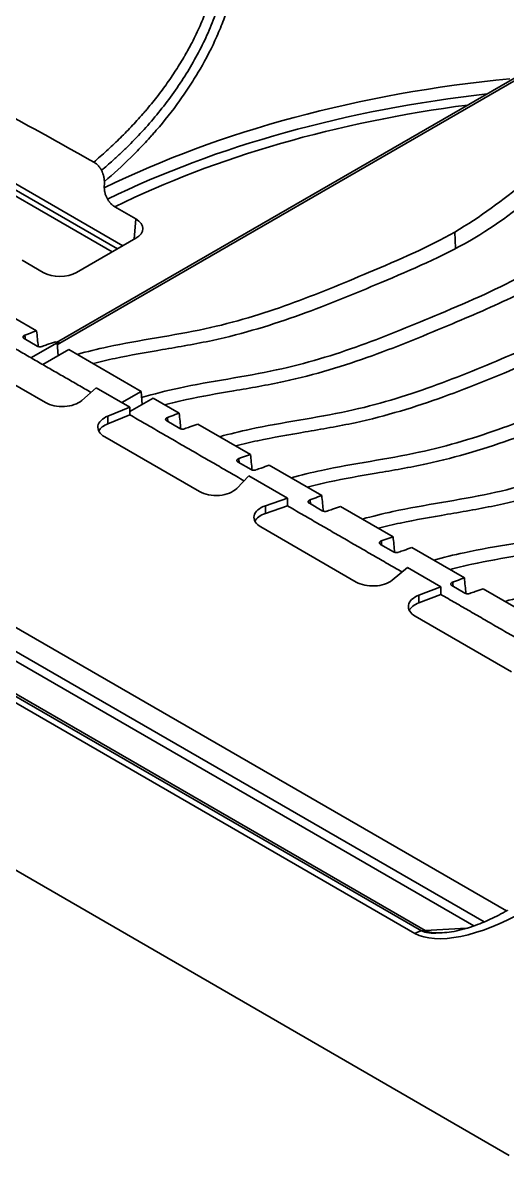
# Model space of a CAD drawing. Header units: millimetres. Extents: x 158 to 1533, y 732 to 1642.
# Drawn here: x 1253.2 to 1315.1, y 907.5 to 1052 of the extents above; entities that cross this region are included whole.
import ezdxf

# ---------------------------------------------------------------- set-up
doc = ezdxf.new("R2010")
doc.units = ezdxf.units.MM
doc.layers.add('1', color=7, linetype='Continuous', true_color=0xffffff)

msp = doc.modelspace()

# ---------------------------------------------------------------- linework, layer by layer
at = {"layer": '1', "color": 7, "linetype": 'Continuous', "lineweight": 35}
for p, q in [((1332.404, 1054.423), (1257.564, 1011.214)), ((1332.906, 1054.373), (1257.991, 1011.12)), ((1238.107, 1039.674), (1266.032, 1023.552)), ((1238.167, 1038.821), (1265.323, 1023.142)), ((1264.649, 1022.753), (1238.256, 1037.991)), ((1265.004, 1028.508), (1267.682, 1026.962)), ((1267.446, 1024.368), (1267.682, 1026.962)), ((1267.682, 1024.504), (1260.123, 1020.139)), ((1308.454, 1023.221), (1308.362, 1025.291)), ((1253.187, 1021.686), (1255.865, 1020.139)), ((1252.053, 1014.396), (1255.018, 1012.684)), ((1253.432, 1011.697), (1255.086, 1010.742)), ((1257.628, 1011.177), (1254.301, 1009.257)), ((1255.811, 1008.385), (1259.137, 1010.306)), ((1257.413, 1011.301), (1257.628, 1011.177)), ((1257.778, 1009.521), (1257.628, 1011.177)), ((1259.137, 1010.306), (1268.374, 1004.973)), ((1245.165, 1009.876), (1256.146, 1003.536)), ((1181.979, 1005.858), (1303.285, 935.822)), ((1304.114, 936.157), (1182.602, 1006.312)), ((1183.307, 1006.242), (1304.613, 936.206)), ((1197.306, 1006.63), (1314.958, 938.703)), ((1310.811, 936.781), (1192.082, 1005.329)), ((1312.112, 937.293), (1194.103, 1005.425)), ((1262.633, 1005.425), (1260.766, 1003.802)), ((1266.932, 1002.944), (1262.633, 1005.425)), ((1265.895, 1003.542), (1268.374, 1004.973)), ((1268.489, 1003.297), (1268.374, 1004.973)), ((1264.12, 1001.821), (1266.932, 1002.944)), ((1269.883, 1004.101), (1266.932, 1002.397)), ((1266.932, 1002.944), (1266.932, 1001.964)), ((1269.883, 1004.101), (1273.21, 1002.181)), ((1264.12, 1000.841), (1266.932, 1001.964)), ((1264.12, 1001.821), (1264.12, 1000.841)), ((1271.624, 1001.194), (1273.278, 1000.239)), ((1275.606, 1000.798), (1282.306, 996.929)), ((1263.705, 999.172), (1275.787, 992.196)), ((1280.721, 995.942), (1282.375, 994.987)), ((1282.076, 994.213), (1280.542, 992.591)), ((1287.02, 991.346), (1282.076, 994.213)), ((1284.702, 995.546), (1291.403, 991.677)), ((1284.215, 990.386), (1287.02, 991.346)), ((1287.02, 991.346), (1287.02, 990.366)), ((1284.215, 990.386), (1284.215, 989.406)), ((1284.215, 989.406), (1287.02, 990.366)), ((1289.817, 990.69), (1291.471, 989.736)), ((1293.798, 990.294), (1300.499, 986.426)), ((1283.624, 987.671), (1295.785, 980.65)), ((1298.913, 985.439), (1300.567, 984.484)), ((1302.894, 985.043), (1309.595, 981.174)), ((1302.335, 982.503), (1300.363, 980.88)), ((1306.584, 980.05), (1302.335, 982.503)), ((1303.773, 978.959), (1306.584, 980.05)), ((1306.584, 980.05), (1306.584, 979.071)), ((1308.009, 980.187), (1309.663, 979.232)), ((1311.991, 979.791), (1318.691, 975.922)), ((1303.773, 977.98), (1306.584, 979.071)), ((1303.773, 978.959), (1303.773, 977.98)), ((1303.325, 976.297), (1315.626, 969.195)), ((1233.73, 954.624), (1315.33, 907.512)), ((1304.613, 936.206), (1309.866, 936.486))]:
    msp.add_line(p, q, dxfattribs=at)
for centre, major_axis, ratio, start_param, end_param in [((1333.055, 983.951), (106.936, 0), 0.5773503, 1.7368277, 2.2770379), ((1333.055, 982.396), (-106.836, 0), 0.5773503, 4.9061351, 5.4143642), ((1333.055, 982.396), (-104.929, 0), 0.5773503, 4.9337426, 5.4180675), ((1265.541, 1025.733), (3.023, 0), 0.575771, 5.4991567, 7.0672139), ((1257.994, 1021.375), (3.015, 0), 0.5789338, 3.9283603, 5.4964176), ((1257.991, 1010.3), (-0.502, 0.87), 0.5773503, 5.4977871, 6.1175786), ((1258.267, 1004.761), (3, 0), 0.5773503, 3.9269908, 5.6968151), ((1265.826, 1000.396), (3, 0), 0.5773503, 2.1758224, 3.9269908), ((1265.826, 999.417), (-3, 0), 0.5773503, 5.317415, 5.9964581), ((1277.909, 993.421), (3, 0), 0.5773503, 3.9269908, 5.7835102), ((1285.746, 988.896), (3, 0), 0.5773503, 2.1061461, 3.9269908), ((1285.746, 987.916), (-3, 0), 0.5773503, 5.2477388, 5.9964472), ((1297.907, 981.875), (3, 0), 0.5773503, 3.9269908, 5.6714107), ((1305.446, 977.522), (3, 0), 0.5773503, 2.1625396, 3.9269908), ((1305.446, 976.542), (-3, 0), 0.5773503, 5.3041323, 5.9964591), ((1313.996, 943.551), (11.785, 6.681), 0.4322398, 3.3904596, 4.730695), ((1317.099, 935.314), (2, -3.464), 0.5773503, 3.141572, 3.1629046), ((1303.285, 932.556), (-2, -3.464), 0.5773503, 3.4382986, 3.9269908), ((1309.434, 940.043), (5.893, 3.34), 0.4322398, 3.4030687, 3.9302667), ((1313.996, 940.285), (9.69, 3.726), 0.2422847, 3.3173714, 3.7720462)]:
    msp.add_ellipse(centre, major_axis=major_axis, ratio=ratio, start_param=start_param, end_param=end_param, dxfattribs=at)
for points, knots in [([(1262.318, 1034.227), (1262.861, 1034.68), (1263.939, 1035.619), (1265.526, 1037.118), (1267.075, 1038.696), (1268.077, 1039.795), (1268.584, 1040.372), (1268.6, 1040.389), (1268.631, 1040.424), (1268.677, 1040.477), (1268.784, 1040.6), (1268.997, 1040.847), (1269.42, 1041.345), (1269.775, 1041.779), (1270.474, 1042.655), (1271.379, 1043.845), (1272.645, 1045.686), (1273.425, 1046.942), (1273.798, 1047.576), (1273.799, 1047.577), (1273.799, 1047.578), (1273.8, 1047.579), (1273.801, 1047.581), (1273.804, 1047.586), (1273.81, 1047.596), (1273.821, 1047.616), (1273.845, 1047.655), (1273.891, 1047.735), (1273.983, 1047.893), (1274.165, 1048.21), (1274.316, 1048.482), (1274.613, 1049.024), (1274.802, 1049.384), (1275.348, 1050.46), (1275.681, 1051.172), (1276.287, 1052.578), (1276.56, 1053.273), (1277.049, 1054.642), (1277.264, 1055.315), (1277.64, 1056.637), (1277.801, 1057.286), (1278.07, 1058.555), (1278.18, 1059.176), (1278.35, 1060.388), (1278.411, 1060.979), (1278.489, 1062.13), (1278.506, 1062.69), (1278.502, 1063.234)], [0, 0, 0, 0, 0.0625, 0.125, 0.1875, 0.25, 0.25, 0.2519531, 0.2519531, 0.2539063, 0.2578125, 0.265625, 0.28125, 0.3125, 0.3125, 0.375, 0.4375, 0.5, 0.5, 0.5000305, 0.5000305, 0.500061, 0.5001221, 0.5002441, 0.5004883, 0.5009766, 0.5019531, 0.5039063, 0.5078125, 0.515625, 0.53125, 0.53125, 0.5625, 0.5625, 0.625, 0.625, 0.6875, 0.6875, 0.75, 0.75, 0.8125, 0.8125, 0.875, 0.875, 0.9375, 0.9375, 1, 1, 1, 1]), ([(1263.289, 1033.165), (1263.781, 1033.573), (1264.271, 1033.995), (1265.098, 1034.737), (1265.436, 1035.048), (1266.111, 1035.685), (1266.447, 1036.011), (1268.103, 1037.659), (1269.368, 1039.053), (1271.165, 1041.266), (1271.748, 1042.025), (1272.874, 1043.583), (1273.409, 1044.372), (1274.93, 1046.767), (1275.832, 1048.401), (1276.997, 1050.923), (1277.355, 1051.777), (1277.989, 1053.473), (1278.267, 1054.319), (1278.746, 1056.008), (1278.947, 1056.851), (1279.188, 1058.114), (1279.259, 1058.534), (1279.379, 1059.375), (1279.429, 1059.797), (1279.555, 1061.139), (1279.589, 1062.045), (1279.572, 1062.932)], [0, 0, 0, 0, 0.0561333, 0.0561333, 0.0951177, 0.0951177, 0.1341022, 0.1341022, 0.2900399, 0.2900399, 0.3680088, 0.3680088, 0.4459776, 0.4459776, 0.6019154, 0.6019154, 0.6798842, 0.6798842, 0.7578531, 0.7578531, 0.835822, 0.835822, 0.8748064, 0.8748064, 0.9137908, 0.9137908, 1, 1, 1, 1]), ([(1263.659, 1031.754), (1264.797, 1032.699), (1266.5, 1034.236), (1268.426, 1036.204), (1269.366, 1037.228), (1269.763, 1037.674), (1270.027, 1037.973), (1270.158, 1038.124), (1271.331, 1039.485), (1272.822, 1041.37), (1274.403, 1043.68), (1275.15, 1044.862), (1275.513, 1045.46), (1275.666, 1045.717), (1275.767, 1045.889), (1275.817, 1045.975), (1276.669, 1047.441), (1277.746, 1049.538), (1278.763, 1052.028), (1279.209, 1053.285), (1279.416, 1053.915), (1279.501, 1054.186), (1279.557, 1054.367), (1279.585, 1054.458), (1280.485, 1057.442), (1280.925, 1060.272), (1280.912, 1063.048)], [0, 0, 0, 0, 0.125, 0.1875, 0.21875, 0.234375, 0.234375, 0.25, 0.25, 0.375, 0.4375, 0.46875, 0.484375, 0.4921875, 0.4921875, 0.5, 0.5, 0.625, 0.6875, 0.71875, 0.734375, 0.7421875, 0.7421875, 0.75, 0.75, 1, 1, 1, 1]), ([(1308.362, 1025.291), (1311.684, 1027.209), (1316.908, 1031.298), (1324.535, 1037.397), (1329.335, 1042.59), (1331.731, 1047.262), (1333.826, 1051.366), (1336.055, 1053.97), (1337.529, 1055.433)], [0, 0, 0, 0, 0.2347632, 0.4359692, 0.6371752, 0.7443798, 0.8515843, 1, 1, 1, 1]), ([(1339.518, 1054.284), (1338.264, 1053.006), (1336.304, 1050.661), (1334.363, 1046.867), (1331.873, 1042.001), (1326.795, 1036.511), (1319.114, 1030.388), (1313.799, 1026.209), (1310.285, 1024.181)], [0, 0, 0, 0, 0.1370994, 0.2457286, 0.3543578, 0.5582375, 0.7621171, 1, 1, 1, 1]), ([(1231.872, 1051.119), (1232.627, 1050.7), (1238.328, 1047.537), (1248.495, 1041.896), (1257.867, 1036.697), (1262.318, 1034.227)], [0, 0, 0, 0, 0.0740533, 0.5592553, 1, 1, 1, 1]), ([(1263.659, 1031.754), (1263.659, 1031.866), (1263.652, 1031.981), (1263.632, 1032.128), (1263.628, 1032.158), (1263.618, 1032.217), (1263.612, 1032.248), (1263.595, 1032.338), (1263.581, 1032.398), (1263.534, 1032.578), (1263.495, 1032.698), (1263.436, 1032.849), (1263.424, 1032.879), (1263.398, 1032.939), (1263.385, 1032.968), (1263.345, 1033.057), (1263.288, 1033.172), (1263.224, 1033.285), (1263.173, 1033.368), (1263.156, 1033.395), (1263.12, 1033.45), (1263.102, 1033.476), (1263.011, 1033.608), (1262.933, 1033.705), (1262.829, 1033.819), (1262.808, 1033.841), (1262.766, 1033.884), (1262.744, 1033.906), (1262.679, 1033.967), (1262.635, 1034.006), (1262.501, 1034.114), (1262.411, 1034.176), (1262.318, 1034.227)], [0, 0, 0, 0, 0.125, 0.125, 0.15625, 0.15625, 0.1875, 0.1875, 0.25, 0.25, 0.375, 0.375, 0.40625, 0.40625, 0.4375, 0.4375, 0.5, 0.5625, 0.5625, 0.59375, 0.59375, 0.625, 0.625, 0.75, 0.75, 0.78125, 0.78125, 0.8125, 0.8125, 0.875, 0.875, 1, 1, 1, 1]), ([(1263.659, 1031.754), (1263.659, 1031.63), (1263.658, 1031.353), (1263.657, 1031.076), (1263.656, 1030.923)], [0, 0, 0, 0, 0.4459546, 1, 1, 1, 1]), ([(1263.656, 1030.923), (1263.656, 1030.813), (1263.664, 1030.701), (1263.689, 1030.528), (1263.699, 1030.47), (1263.718, 1030.381), (1263.725, 1030.352), (1263.74, 1030.292), (1263.748, 1030.262), (1263.789, 1030.114), (1263.83, 1029.996), (1263.902, 1029.822), (1263.928, 1029.764), (1263.97, 1029.677), (1263.985, 1029.648), (1264.014, 1029.592), (1264.029, 1029.564), (1264.107, 1029.425), (1264.174, 1029.319), (1264.266, 1029.193), (1264.284, 1029.168), (1264.322, 1029.118), (1264.342, 1029.094), (1264.4, 1029.022), (1264.44, 1028.977), (1264.562, 1028.846), (1264.647, 1028.766), (1264.757, 1028.677), (1264.779, 1028.659), (1264.824, 1028.626), (1264.846, 1028.61), (1264.913, 1028.563), (1264.958, 1028.534), (1265.004, 1028.508)], [0, 0, 0, 0, 0.125, 0.125, 0.1875, 0.1875, 0.21875, 0.21875, 0.25, 0.25, 0.375, 0.375, 0.4375, 0.4375, 0.46875, 0.46875, 0.5, 0.5, 0.625, 0.625, 0.65625, 0.65625, 0.6875, 0.6875, 0.75, 0.75, 0.875, 0.875, 0.90625, 0.90625, 0.9375, 0.9375, 1, 1, 1, 1]), ([(1308.362, 1025.291), (1305.04, 1023.373), (1297.957, 1020.357), (1287.393, 1015.953), (1278.399, 1013.182), (1270.307, 1011.799), (1264.718, 1010.848), (1261.471, 1010.043), (1260.209, 1009.694)], [0, 0, 0, 0, 0.2545031, 0.4726274, 0.6907516, 0.8069704, 0.9231892, 1, 1, 1, 1]), ([(1262.253, 1008.514), (1263.164, 1008.752), (1265.962, 1009.422), (1270.991, 1010.279), (1279.419, 1011.717), (1288.928, 1014.649), (1299.534, 1019.083), (1306.771, 1022.152), (1310.285, 1024.181)], [0, 0, 0, 0, 0.0588197, 0.1773034, 0.2957871, 0.5181621, 0.7405371, 1, 1, 1, 1]), ([(1317.458, 1020.039), (1314.136, 1018.121), (1307.053, 1015.105), (1296.489, 1010.702), (1287.495, 1007.93), (1279.403, 1006.547), (1273.483, 1005.54), (1269.954, 1004.637), (1268.407, 1004.188)], [0, 0, 0, 0, 0.2499267, 0.4641288, 0.6783308, 0.7924598, 0.9065888, 1, 1, 1, 1]), ([(1271.345, 1003.261), (1272.257, 1003.5), (1275.056, 1004.17), (1280.087, 1005.028), (1288.515, 1006.465), (1298.024, 1009.397), (1307.62, 1013.409), (1313.851, 1016.046), (1316.584, 1017.424)], [0, 0, 0, 0, 0.0631627, 0.1901541, 0.3171456, 0.5554883, 0.7938311, 1, 1, 1, 1]), ([(1326.555, 1014.787), (1323.232, 1012.869), (1316.149, 1009.853), (1305.585, 1005.45), (1296.591, 1002.679), (1288.5, 1001.295), (1282.91, 1000.344), (1279.664, 999.54), (1278.401, 999.191)], [0, 0, 0, 0, 0.2545031, 0.4726274, 0.6907516, 0.8069704, 0.9231892, 1, 1, 1, 1]), ([(1280.446, 998.011), (1281.356, 998.249), (1284.154, 998.918), (1289.184, 999.776), (1297.611, 1001.214), (1307.121, 1004.145), (1317.727, 1008.58), (1324.963, 1011.649), (1328.477, 1013.677)], [0, 0, 0, 0, 0.0588197, 0.1773034, 0.2957871, 0.5181621, 0.7405371, 1, 1, 1, 1]), ([(1253.432, 1011.697), (1253.419, 1011.705), (1253.406, 1011.713), (1253.382, 1011.73), (1253.361, 1011.748), (1253.343, 1011.767), (1253.327, 1011.786), (1253.319, 1011.796), (1253.301, 1011.827), (1253.292, 1011.848), (1253.286, 1011.88), (1253.285, 1011.891), (1253.285, 1011.912), (1253.287, 1011.934), (1253.293, 1011.955), (1253.301, 1011.976), (1253.306, 1011.987), (1253.325, 1012.018), (1253.341, 1012.037), (1253.37, 1012.064), (1253.381, 1012.073), (1253.405, 1012.09), (1253.417, 1012.098), (1253.456, 1012.121), (1253.485, 1012.135), (1253.517, 1012.147)], [0, 0, 0, 0, 0.0625, 0.0625, 0.125, 0.1875, 0.1875, 0.25, 0.25, 0.375, 0.375, 0.4375, 0.4375, 0.5, 0.5625, 0.5625, 0.625, 0.625, 0.75, 0.75, 0.8125, 0.8125, 0.875, 0.875, 1, 1, 1, 1]), ([(1253.517, 1012.147), (1253.678, 1012.206), (1254.175, 1012.387), (1254.677, 1012.565), (1255.018, 1012.684)], [0, 0, 0, 0, 0.3230164, 1, 1, 1, 1]), ([(1255.708, 1010.702), (1255.683, 1010.693), (1255.658, 1010.686), (1255.607, 1010.673), (1255.58, 1010.668), (1255.525, 1010.661), (1255.497, 1010.659), (1255.441, 1010.657), (1255.413, 1010.657), (1255.356, 1010.661), (1255.329, 1010.664), (1255.275, 1010.673), (1255.249, 1010.679), (1255.197, 1010.693), (1255.149, 1010.71), (1255.106, 1010.731), (1255.086, 1010.742)], [0, 0, 0, 0, 0.125, 0.125, 0.25, 0.25, 0.375, 0.375, 0.5, 0.5, 0.625, 0.625, 0.75, 0.75, 0.875, 1, 1, 1, 1]), ([(1255.708, 1010.702), (1255.932, 1010.783), (1256.496, 1010.985), (1257.068, 1011.184), (1257.413, 1011.301)], [0, 0, 0, 0, 0.3994852, 1, 1, 1, 1]), ([(1289.542, 992.759), (1290.453, 992.997), (1293.25, 993.667), (1298.28, 994.524), (1306.708, 995.962), (1316.217, 998.893), (1326.823, 1003.328), (1334.06, 1006.397), (1337.573, 1008.426)], [0, 0, 0, 0, 0.0588197, 0.1773034, 0.2957871, 0.5181621, 0.7405371, 1, 1, 1, 1]), ([(1344.747, 1004.284), (1341.425, 1002.366), (1334.342, 999.35), (1323.778, 994.946), (1314.784, 992.175), (1306.692, 990.792), (1301.103, 989.841), (1297.856, 989.036), (1296.594, 988.687)], [0, 0, 0, 0, 0.2545031, 0.4726274, 0.6907516, 0.8069704, 0.9231892, 1, 1, 1, 1]), ([(1298.638, 987.508), (1299.549, 987.746), (1302.347, 988.415), (1307.376, 989.273), (1315.804, 990.71), (1325.313, 993.642), (1335.919, 998.076), (1343.156, 1001.145), (1346.67, 1003.174)], [0, 0, 0, 0, 0.0588197, 0.1773034, 0.2957871, 0.5181621, 0.7405371, 1, 1, 1, 1]), ([(1271.624, 1001.194), (1271.611, 1001.202), (1271.598, 1001.21), (1271.575, 1001.227), (1271.553, 1001.244), (1271.535, 1001.263), (1271.519, 1001.283), (1271.512, 1001.293), (1271.493, 1001.323), (1271.485, 1001.344), (1271.478, 1001.376), (1271.477, 1001.387), (1271.477, 1001.409), (1271.479, 1001.431), (1271.485, 1001.452), (1271.493, 1001.473), (1271.499, 1001.483), (1271.517, 1001.514), (1271.533, 1001.534), (1271.563, 1001.561), (1271.574, 1001.57), (1271.597, 1001.587), (1271.609, 1001.595), (1271.649, 1001.618), (1271.678, 1001.631), (1271.71, 1001.643)], [0, 0, 0, 0, 0.0625, 0.0625, 0.125, 0.1875, 0.1875, 0.25, 0.25, 0.375, 0.375, 0.4375, 0.4375, 0.5, 0.5625, 0.5625, 0.625, 0.625, 0.75, 0.75, 0.8125, 0.8125, 0.875, 0.875, 1, 1, 1, 1]), ([(1271.71, 1001.643), (1271.87, 1001.702), (1272.368, 1001.884), (1272.869, 1002.062), (1273.21, 1002.181)], [0, 0, 0, 0, 0.3230164, 1, 1, 1, 1]), ([(1318.106, 1001.68), (1316.939, 1001.222), (1312.357, 999.482), (1305.687, 997.427), (1297.596, 996.044), (1292.006, 995.093), (1288.758, 994.288), (1287.495, 993.938)], [0, 0, 0, 0, 0.1249527, 0.4868418, 0.67966, 0.8724781, 1, 1, 1, 1]), ([(1273.9, 1000.198), (1273.876, 1000.19), (1273.851, 1000.182), (1273.799, 1000.17), (1273.772, 1000.165), (1273.717, 1000.158), (1273.689, 1000.155), (1273.633, 1000.154), (1273.605, 1000.154), (1273.549, 1000.158), (1273.521, 1000.161), (1273.467, 1000.17), (1273.441, 1000.176), (1273.39, 1000.19), (1273.341, 1000.206), (1273.298, 1000.227), (1273.278, 1000.239)], [0, 0, 0, 0, 0.125, 0.125, 0.25, 0.25, 0.375, 0.375, 0.5, 0.5, 0.625, 0.625, 0.75, 0.75, 0.875, 1, 1, 1, 1]), ([(1273.9, 1000.198), (1274.124, 1000.28), (1274.689, 1000.482), (1275.26, 1000.68), (1275.606, 1000.798)], [0, 0, 0, 0, 0.3994852, 1, 1, 1, 1]), ([(1353.843, 999.032), (1350.521, 997.114), (1343.438, 994.098), (1332.874, 989.695), (1323.88, 986.924), (1315.788, 985.54), (1310.199, 984.589), (1306.952, 983.785), (1305.69, 983.436)], [0, 0, 0, 0, 0.2545031, 0.4726274, 0.6907516, 0.8069704, 0.9231892, 1, 1, 1, 1]), ([(1280.721, 995.942), (1280.707, 995.95), (1280.695, 995.958), (1280.671, 995.975), (1280.649, 995.993), (1280.631, 996.011), (1280.615, 996.031), (1280.608, 996.041), (1280.589, 996.072), (1280.581, 996.093), (1280.574, 996.125), (1280.573, 996.136), (1280.573, 996.157), (1280.575, 996.179), (1280.581, 996.2), (1280.59, 996.221), (1280.595, 996.232), (1280.613, 996.262), (1280.629, 996.282), (1280.659, 996.309), (1280.67, 996.318), (1280.693, 996.335), (1280.706, 996.343), (1280.745, 996.366), (1280.774, 996.38), (1280.806, 996.391)], [0, 0, 0, 0, 0.0625, 0.0625, 0.125, 0.1875, 0.1875, 0.25, 0.25, 0.375, 0.375, 0.4375, 0.4375, 0.5, 0.5625, 0.5625, 0.625, 0.625, 0.75, 0.75, 0.8125, 0.8125, 0.875, 0.875, 1, 1, 1, 1]), ([(1280.806, 996.391), (1280.966, 996.45), (1281.464, 996.632), (1281.965, 996.81), (1282.306, 996.929)], [0, 0, 0, 0, 0.3230164, 1, 1, 1, 1]), ([(1307.731, 982.255), (1308.643, 982.493), (1311.442, 983.163), (1316.472, 984.021), (1324.9, 985.459), (1334.409, 988.39), (1344.268, 992.512), (1350.761, 995.262), (1353.71, 996.797)], [0, 0, 0, 0, 0.0619698, 0.1866324, 0.3112951, 0.545267, 0.7792389, 1, 1, 1, 1]), ([(1282.996, 994.947), (1282.972, 994.938), (1282.947, 994.931), (1282.895, 994.918), (1282.869, 994.913), (1282.813, 994.906), (1282.785, 994.904), (1282.729, 994.902), (1282.701, 994.902), (1282.645, 994.906), (1282.617, 994.909), (1282.563, 994.918), (1282.537, 994.924), (1282.486, 994.938), (1282.438, 994.955), (1282.395, 994.976), (1282.375, 994.987)], [0, 0, 0, 0, 0.125, 0.125, 0.25, 0.25, 0.375, 0.375, 0.5, 0.5, 0.625, 0.625, 0.75, 0.75, 0.875, 1, 1, 1, 1]), ([(1282.996, 994.947), (1283.221, 995.028), (1283.785, 995.23), (1284.356, 995.429), (1284.702, 995.546)], [0, 0, 0, 0, 0.3994852, 1, 1, 1, 1]), ([(1362.94, 993.781), (1359.617, 991.862), (1352.534, 988.847), (1341.97, 984.443), (1332.976, 981.672), (1324.884, 980.289), (1319.295, 979.338), (1316.049, 978.533), (1314.786, 978.184)], [0, 0, 0, 0, 0.2545031, 0.4726274, 0.6907516, 0.8069704, 0.9231892, 1, 1, 1, 1]), ([(1289.902, 991.14), (1290.063, 991.199), (1290.56, 991.38), (1291.061, 991.558), (1291.403, 991.677)], [0, 0, 0, 0, 0.3230164, 1, 1, 1, 1]), ([(1289.817, 990.69), (1289.803, 990.698), (1289.791, 990.706), (1289.767, 990.723), (1289.746, 990.741), (1289.728, 990.76), (1289.711, 990.779), (1289.704, 990.789), (1289.685, 990.82), (1289.677, 990.841), (1289.671, 990.873), (1289.67, 990.884), (1289.67, 990.906), (1289.672, 990.927), (1289.678, 990.948), (1289.686, 990.969), (1289.691, 990.98), (1289.71, 991.011), (1289.726, 991.03), (1289.755, 991.058), (1289.766, 991.066), (1289.789, 991.083), (1289.802, 991.092), (1289.841, 991.115), (1289.87, 991.128), (1289.902, 991.14)], [0, 0, 0, 0, 0.0625, 0.0625, 0.125, 0.1875, 0.1875, 0.25, 0.25, 0.375, 0.375, 0.4375, 0.4375, 0.5, 0.5625, 0.5625, 0.625, 0.625, 0.75, 0.75, 0.8125, 0.8125, 0.875, 0.875, 1, 1, 1, 1]), ([(1292.092, 989.695), (1292.317, 989.776), (1292.881, 989.979), (1293.452, 990.177), (1293.798, 990.294)], [0, 0, 0, 0, 0.3994852, 1, 1, 1, 1]), ([(1292.092, 989.695), (1292.068, 989.686), (1292.043, 989.679), (1291.992, 989.666), (1291.965, 989.662), (1291.909, 989.654), (1291.882, 989.652), (1291.826, 989.65), (1291.798, 989.651), (1291.741, 989.654), (1291.714, 989.658), (1291.66, 989.666), (1291.633, 989.672), (1291.582, 989.686), (1291.534, 989.703), (1291.491, 989.724), (1291.471, 989.736)], [0, 0, 0, 0, 0.125, 0.125, 0.25, 0.25, 0.375, 0.375, 0.5, 0.5, 0.625, 0.625, 0.75, 0.75, 0.875, 1, 1, 1, 1]), ([(1298.913, 985.439), (1298.9, 985.446), (1298.887, 985.455), (1298.864, 985.472), (1298.842, 985.489), (1298.824, 985.508), (1298.808, 985.527), (1298.8, 985.537), (1298.782, 985.568), (1298.773, 985.589), (1298.767, 985.621), (1298.766, 985.632), (1298.766, 985.654), (1298.768, 985.676), (1298.774, 985.697), (1298.782, 985.718), (1298.787, 985.728), (1298.806, 985.759), (1298.822, 985.778), (1298.851, 985.806), (1298.862, 985.815), (1298.886, 985.832), (1298.898, 985.84), (1298.937, 985.863), (1298.966, 985.876), (1298.998, 985.888)], [0, 0, 0, 0, 0.0625, 0.0625, 0.125, 0.1875, 0.1875, 0.25, 0.25, 0.375, 0.375, 0.4375, 0.4375, 0.5, 0.5625, 0.5625, 0.625, 0.625, 0.75, 0.75, 0.8125, 0.8125, 0.875, 0.875, 1, 1, 1, 1]), ([(1298.998, 985.888), (1299.159, 985.947), (1299.656, 986.128), (1300.158, 986.307), (1300.499, 986.426)], [0, 0, 0, 0, 0.3230164, 1, 1, 1, 1]), ([(1301.189, 984.443), (1301.165, 984.435), (1301.14, 984.427), (1301.088, 984.415), (1301.061, 984.41), (1301.006, 984.403), (1300.978, 984.4), (1300.922, 984.398), (1300.894, 984.399), (1300.837, 984.403), (1300.81, 984.406), (1300.756, 984.415), (1300.73, 984.421), (1300.678, 984.435), (1300.63, 984.451), (1300.587, 984.472), (1300.567, 984.484)], [0, 0, 0, 0, 0.125, 0.125, 0.25, 0.25, 0.375, 0.375, 0.5, 0.5, 0.625, 0.625, 0.75, 0.75, 0.875, 1, 1, 1, 1]), ([(1301.189, 984.443), (1301.413, 984.525), (1301.977, 984.727), (1302.549, 984.925), (1302.894, 985.043)], [0, 0, 0, 0, 0.3994852, 1, 1, 1, 1]), ([(1308.095, 980.636), (1308.255, 980.695), (1308.753, 980.877), (1309.254, 981.055), (1309.595, 981.174)], [0, 0, 0, 0, 0.3230164, 1, 1, 1, 1]), ([(1308.009, 980.187), (1307.996, 980.195), (1307.983, 980.203), (1307.96, 980.22), (1307.938, 980.238), (1307.92, 980.256), (1307.904, 980.276), (1307.897, 980.286), (1307.878, 980.317), (1307.87, 980.338), (1307.863, 980.37), (1307.862, 980.38), (1307.862, 980.402), (1307.864, 980.424), (1307.87, 980.445), (1307.878, 980.466), (1307.883, 980.476), (1307.902, 980.507), (1307.918, 980.527), (1307.948, 980.554), (1307.958, 980.563), (1307.982, 980.58), (1307.994, 980.588), (1308.034, 980.611), (1308.063, 980.625), (1308.095, 980.636)], [0, 0, 0, 0, 0.0625, 0.0625, 0.125, 0.1875, 0.1875, 0.25, 0.25, 0.375, 0.375, 0.4375, 0.4375, 0.5, 0.5625, 0.5625, 0.625, 0.625, 0.75, 0.75, 0.8125, 0.8125, 0.875, 0.875, 1, 1, 1, 1]), ([(1310.285, 979.192), (1310.509, 979.273), (1311.074, 979.475), (1311.645, 979.673), (1311.991, 979.791)], [0, 0, 0, 0, 0.3994852, 1, 1, 1, 1]), ([(1310.285, 979.192), (1310.261, 979.183), (1310.236, 979.175), (1310.184, 979.163), (1310.157, 979.158), (1310.102, 979.151), (1310.074, 979.149), (1310.018, 979.147), (1309.99, 979.147), (1309.933, 979.151), (1309.906, 979.154), (1309.852, 979.163), (1309.826, 979.169), (1309.775, 979.183), (1309.726, 979.2), (1309.683, 979.221), (1309.663, 979.232)], [0, 0, 0, 0, 0.125, 0.125, 0.25, 0.25, 0.375, 0.375, 0.5, 0.5, 0.625, 0.625, 0.75, 0.75, 0.875, 1, 1, 1, 1]), ([(1315.058, 938.754), (1314.365, 938.346), (1312.959, 937.617), (1311.016, 936.814), (1309.341, 936.306), (1308.031, 936.017), (1307.173, 935.923), (1306.775, 935.895)], [0, 0, 0, 0, 0.2857737, 0.5593887, 0.7278791, 0.8768441, 1, 1, 1, 1])]:
    msp.add_open_spline(points, degree=3, knots=knots, dxfattribs=at)
for points, degree in [([(1261.956, 1004.837), (1249, 1012.317)], 1), ([(1253.517, 1012.147), (1253.535, 1011.97), (1253.553, 1011.793), (1253.571, 1011.617)], 3), ([(1255.223, 1010.686), (1255.154, 1011.352), (1255.086, 1012.018), (1255.018, 1012.684)], 3), ([(1257.991, 1011.12), (1257.886, 1011.06), (1257.778, 1011.001), (1257.668, 1010.945)], 3), ([(1281.469, 993.571), (1266.932, 1001.964)], 1), ([(1271.71, 1001.643), (1271.728, 1001.467), (1271.746, 1001.29), (1271.764, 1001.113)], 3), ([(1273.415, 1000.183), (1273.347, 1000.848), (1273.278, 1001.514), (1273.21, 1002.181)], 3), ([(1280.806, 996.391), (1280.824, 996.215), (1280.842, 996.038), (1280.86, 995.862)], 3), ([(1282.511, 994.931), (1282.443, 995.596), (1282.375, 996.262), (1282.306, 996.929)], 3), ([(1291.608, 989.68), (1291.539, 990.345), (1291.471, 991.011), (1291.403, 991.677)], 3), ([(1301.636, 981.928), (1287.02, 990.366)], 1), ([(1289.902, 991.14), (1289.92, 990.963), (1289.938, 990.787), (1289.956, 990.61)], 3), ([(1298.998, 985.888), (1299.016, 985.711), (1299.034, 985.535), (1299.052, 985.358)], 3), ([(1300.704, 984.428), (1300.636, 985.093), (1300.567, 985.759), (1300.499, 986.426)], 3), ([(1309.8, 979.176), (1309.732, 979.841), (1309.663, 980.507), (1309.595, 981.174)], 3), ([(1308.095, 980.636), (1308.113, 980.46), (1308.131, 980.283), (1308.148, 980.107)], 3), ([(1321.518, 970.449), (1306.584, 979.071)], 1)]:
    msp.add_open_spline(points, degree=degree, dxfattribs=at)

doc.saveas('drawing.dxf')
